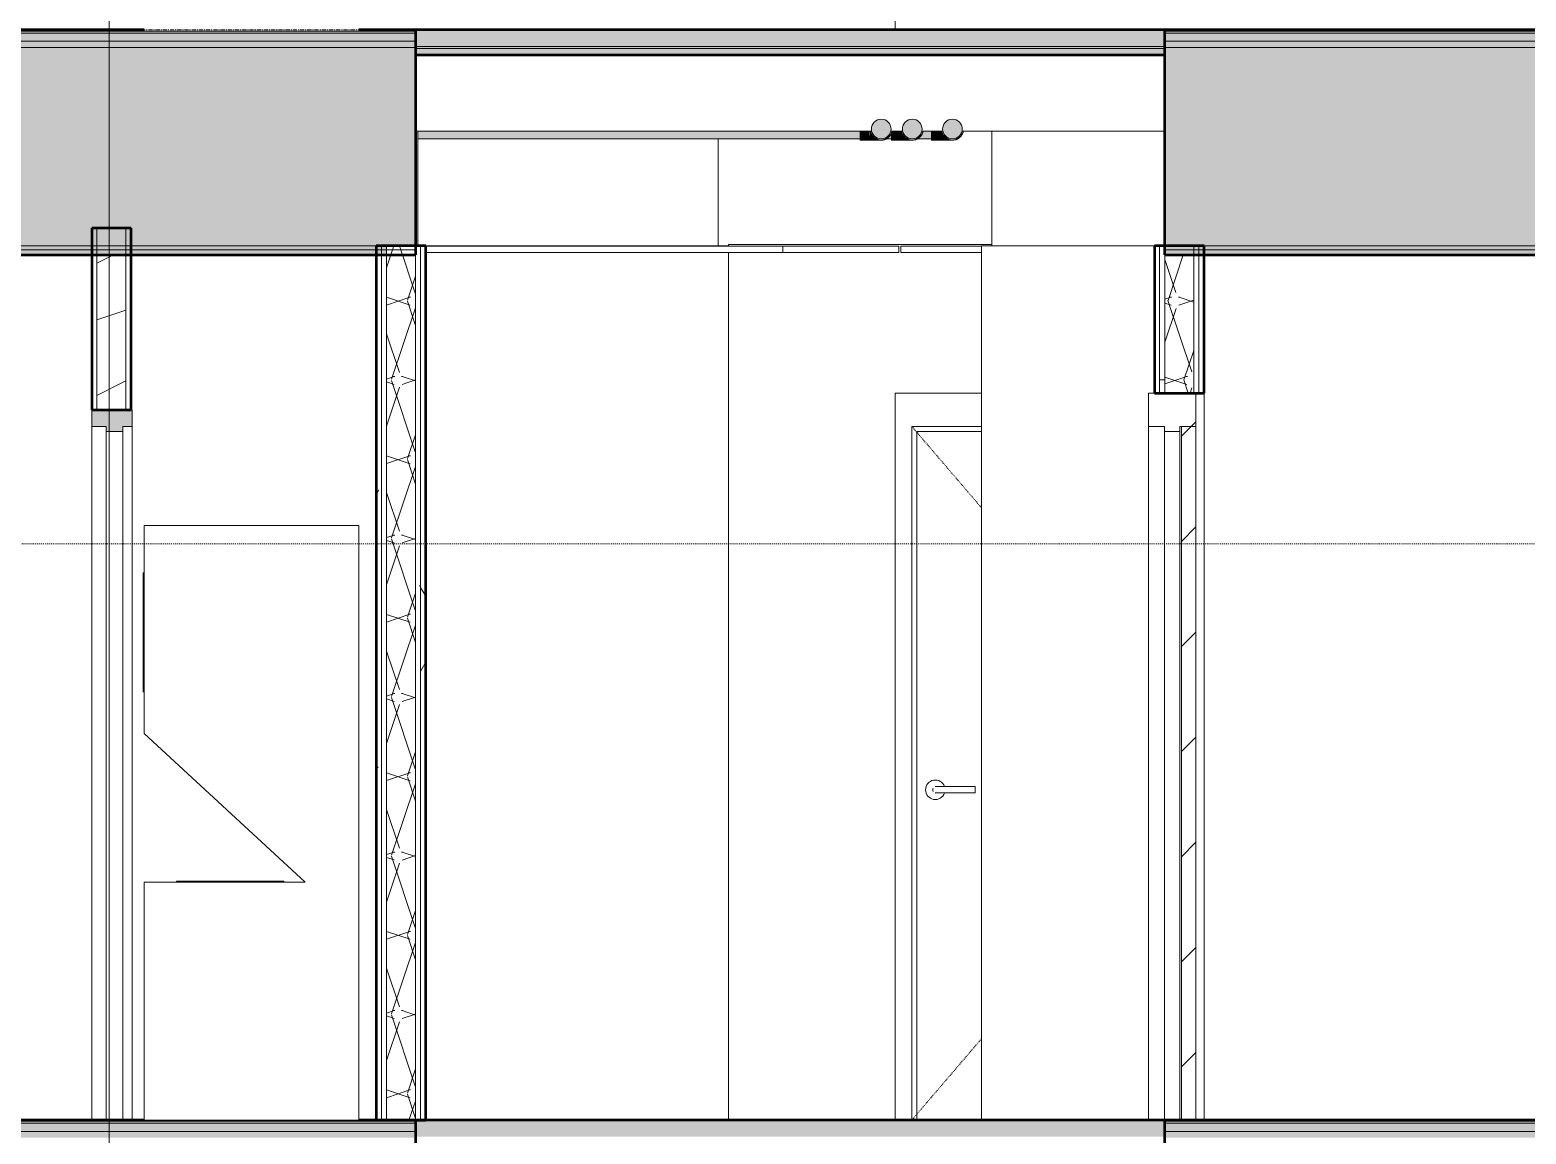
# Model space of a CAD drawing. Header units: inches. Extents: x 9610 to 15331, y -316 to 681.
# Drawn here: x 11601.4 to 11782.6, y 134.3 to 268 of the extents above; entities that cross this region are included whole.
import ezdxf

# ---------------------------------------------------------------- set-up
doc = ezdxf.new("R2010")
doc.units = ezdxf.units.IN
doc.header["$MEASUREMENT"] = 0
for name, pattern in [('Aligning Line 1_8_', [0.25, 0.125, -0.125]), ('Dash 1_16_', [0.125, 0.0625, -0.0625]), ('Grid Line 1_2_', [0.875, 0.5, -0.125, 0.125, -0.125])]:
    doc.linetypes.add(name, pattern=pattern)
for name, color, linetype, lineweight in [('0-1', 7, 'Continuous', 5), ('0-2', 55, 'Continuous', 9), ('A-CLNG-1', 135, 'Continuous', 13), ('A-DOOR-2', 10, 'Continuous', 20), ('A-DOOR-3', 50, 'Dash 1_16_', 9), ('A-DOOR-5', 50, 'Continuous', 9), ('A-DOOR-6', 31, 'Continuous', 9), ('A-DOOR-FRAM', 31, 'Continuous', 9), ('A-DOOR-FRAM-2', 10, 'Continuous', 20), ('A-DOOR-FRAM-3', 50, 'Continuous', 9), ('A-FLOR-1', 8, 'Continuous', 5), ('A-FLOR-2', 31, 'Continuous', 5), ('A-FLOR-3', 251, 'Continuous', 5), ('A-FLOR-4', 21, 'Continuous', 13), ('A-FLOR-5', 192, 'Continuous', 50), ('A-FLOR-6', 135, 'Continuous', 13), ('A-FLOR-LEVL-1', 51, 'Grid Line 1_2_', 9), ('A-FLOR-MCUT', 51, 'Continuous', 13), ('A-FLOR-PATT-1', 8, 'Continuous', 9), ('A-WALL-2', 7, 'Continuous', 50), ('A-WALL-3', 250, 'Continuous', 13), ('A-WALL-PATT-1', 253, 'Continuous', 9), ('A-WALL-PATT-2', 50, 'Continuous', 9), ('G-ANNO-SYMB', 111, 'Aligning Line 1_8_', 9), ('G-ANNO-SYMB-1', 111, 'Continuous', 9), ('I-WALL-1', 135, 'Continuous', 13), ('I-WALL-2', 7, 'Continuous', 50), ('P-PIPE-1', 55, 'Continuous', 9), ('P-PIPE-2', 8, 'Continuous', 5), ('P-PIPE-3', 94, 'Continuous', 9), ('P-SANR-FIXT-1', 55, 'Continuous', 9), ('S-BEAM-1', 55, 'Continuous', 9)]:
    doc.layers.add(name, color=color, linetype=linetype, lineweight=lineweight)
pattern_1 = [(0, (11008.554, 72), (30.72, 7.68), [1.267, -21.773, 1.267, -21.773, -122.88]), (0, (11008.554, 72), (30.72, 7.68), [-46.08, 1.267, -44.813, 1.267, -21.773, -53.76]), (0, (11008.554, 72), (30.72, 7.68), [-115.2, 1.267, -14.093, 1.267, -37.133]), (120, (11020.074, 75.84), (-22.011075, 22.7643), [1.267, -21.773, 1.267, -21.773, -122.88]), (120, (11020.074, 75.84), (-22.011075, 22.7643), [-46.08, 1.267, -44.813, 1.267, -21.773, -53.76]), (120, (11020.074, 75.84), (-22.011075, 22.7643), [-115.2, 1.267, -14.093, 1.267, -37.133]), (240, (11023.914, 91.2), (-8.708925, -30.4443), [1.267, -21.773, 1.267, -21.773, -122.88]), (240, (11023.914, 91.2), (-8.708925, -30.4443), [-46.08, 1.267, -44.813, 1.267, -21.773, -53.76]), (240, (11023.914, 91.2), (-8.708925, -30.4443), [-115.2, 1.267, -14.093, 1.267, -37.133])]
pattern_2 = [(161.57, (11009.034, 72.48), (-3.8399538, -1.54e-05), [0, -27.322, 3.034, 0]), (18.43, (11008.074, 72.48), (-3.8399538, 1.54e-05), [0, -27.322, 3.034, 0]), (108.43, (11009.034, 72.48), (1.919622, -9.6005246), [9.106, -21.25]), (71.57, (11008.074, 72.48), (1.919622, 9.6005246), [9.106, -21.25])]
pattern_3 = [(45, (11008.554, 72), (-6.36396, 6.36396), [])]
pattern_4 = [(0, (11008.554, 72), (15.36, 3.84), [1.267, -10.253, 1.267, -10.253, -61.44]), (0, (11008.554, 72), (15.36, 3.84), [-23.04, 1.267, -21.773, 1.267, -10.253, -26.88]), (0, (11008.554, 72), (15.36, 3.84), [-57.6, 1.267, -6.413, 1.267, -17.933]), (120, (11014.314, 73.92), (-11.005538, 11.38215), [1.267, -10.253, 1.267, -10.253, -61.44]), (120, (11014.314, 73.92), (-11.005538, 11.38215), [-23.04, 1.267, -21.773, 1.267, -10.253, -26.88]), (120, (11014.314, 73.92), (-11.005538, 11.38215), [-57.6, 1.267, -6.413, 1.267, -17.933]), (240, (11016.234, 81.6), (-4.354462, -15.22215), [1.267, -10.253, 1.267, -10.253, -61.44]), (240, (11016.234, 81.6), (-4.354462, -15.22215), [-23.04, 1.267, -21.773, 1.267, -10.253, -26.88]), (240, (11016.234, 81.6), (-4.354462, -15.22215), [-57.6, 1.267, -6.413, 1.267, -17.933])]
pattern_5 = [(0, (11008.554, 72), (0, 4.798), []), (315, (11008.554, 72), (4.798427, 0), [6.786, -6.786]), (45, (11008.554, 72), (4.798427, 0), [6.786, -6.786])]

# ---------------------------------------------------------------- blocks, each defined once
blk = doc.blocks.new('Stacked Washer and Dryer - 26_x25_ - Private-1372850-BUILDING SECTION - EAST_WEST - LOOKING SOUTH2')
at = {"layer": 'P-SANR-FIXT-1'}
for p, q in [((11641.23, 340), (11615.23, 340)), ((11615.23, 340), (11615.23, 314.81)), ((11641.23, 268), (11641.23, 340)), ((11615.11, 334.25), (11615.11, 319.84)), ((11615.23, 334.25), (11615.11, 334.25)), ((11615.11, 319.84), (11615.23, 319.84)), ((11615.23, 314.81), (11634.73, 296.81)), ((11634.73, 296.81), (11615.23, 296.81)), ((11615.23, 296.81), (11615.23, 268)), ((11619.14, 296.94), (11632.14, 296.94)), ((11619.14, 296.94), (11619.14, 296.81)), ((11632.14, 296.94), (11632.14, 296.81)), ((11615.23, 268), (11641.23, 268))]:
    blk.add_line(p, q, dxfattribs=at)
blk = doc.blocks.new('Flush-Double-Door-Adj_swing-w_handle_2100 - 1_-8_ x 7_-0_-2080036-BUILDING SECTION - EAST_WEST - LOOKING SOUTH2')
at = {"layer": 'A-DOOR-6'}
blk.add_hatch(color=256, dxfattribs=at).paths.add_polyline_path([(11612.3, 351.38), (11612.65, 351.38), (11612.65, 352), (11613.77, 352), (11613.77, 354), (11608.9, 354), (11608.9, 352), (11610.65, 352), (11610.65, 351.38), (11611.2, 351.38)], flags=0)
for p, q in [((11613.77, 354), (11608.9, 354)), ((11608.9, 354), (11608.9, 352)), ((11613.77, 352), (11613.77, 354)), ((11608.9, 352), (11610.65, 352)), ((11608.9, 352), (11608.9, 268)), ((11610.65, 352), (11610.65, 351.38)), ((11612.65, 351.38), (11612.65, 352)), ((11612.65, 352), (11613.77, 352)), ((11613.77, 268), (11613.77, 352)), ((11610.65, 351.38), (11612.65, 351.38)), ((11610.65, 351.38), (11610.65, 268)), ((11612.65, 351.38), (11612.65, 268))]:
    blk.add_line(p, q, dxfattribs=at)
blk = doc.blocks.new('CTR - 1st Phase - Unit Layouts_rvt-1-BUILDING SECTION - EAST_WEST - LOOKING SOUTH2')
at = {"layer": 'A-WALL-PATT-1'}
h = blk.add_hatch(dxfattribs=at)
h.set_pattern_fill('FP_4', color=256, style=0, pattern_type=2)
h.set_pattern_definition([(216.87, (11014.952, 87.994), (47.980943, 31.987086), [7.997, -71.971]), (206.565, (11024.548, 83.196), (-15.99371, -15.99413), [17.881, -17.881]), (198.435, (11024.548, 75.199), (-31.98674, -15.99388), [10.115, -40.461])])
h.paths.add_polyline_path([(11609.52, 222), (11613.02, 222), (11613.02, 240.75), (11609.52, 240.75), (11609.52, 228.71)], flags=0)
at = {"layer": 'A-WALL-PATT-2'}
h = blk.add_hatch(dxfattribs=at)
h.set_pattern_fill('FP_1', color=256, style=0, pattern_type=2)
h.set_pattern_definition(pattern_1)
h.paths.add_polyline_path([(11613.65, 222), (11613.65, 240.75), (11613.02, 240.75), (11613.02, 222)], flags=0)
at = {"layer": 'A-WALL-2'}
for p, q in [((11608.9, 244), (11608.9, 222)), ((11613.65, 244), (11608.9, 244)), ((11613.65, 222), (11613.65, 244)), ((11608.9, 222), (11613.65, 222))]:
    blk.add_line(p, q, dxfattribs=at)
at = {"layer": 'A-WALL-3'}
for p, q in [((11609.52, 222), (11609.52, 244)), ((11613.02, 222), (11613.02, 244))]:
    blk.add_line(p, q, dxfattribs=at)
at = {"layer": '0-2'}
for name in ['Flush-Double-Door-Adj_swing-w_handle_2100 - 1_-8_ x 7_-0_-2080036-BUILDING SECTION - EAST_WEST - LOOKING SOUTH2', 'Stacked Washer and Dryer - 26_x25_ - Private-1372850-BUILDING SECTION - EAST_WEST - LOOKING SOUTH2']:
    blk.add_blockref(name, (0, -132), dxfattribs=at)
blk = doc.blocks.new('Dimension Lumber - 2x10-V15-BUILDING SECTION - EAST_WEST - LOOKING SOUTH2')
at = {"layer": 'S-BEAM-1'}
for p, q in [((11703.34, 255.75), (11648.09, 255.75)), ((11707.1, 255.75), (11705.64, 255.75)), ((11711.97, 255.75), (11709.39, 255.75)), ((11738.84, 255.75), (11714.27, 255.75))]:
    blk.add_line(p, q, dxfattribs=at)
blk = doc.blocks.new('HOLLOW METAL - UNIT DOOR-V18-BUILDING SECTION - EAST_WEST - LOOKING SOUTH2')
at = {"layer": 'A-DOOR-FRAM'}
h = blk.add_hatch(dxfattribs=at)
h.set_pattern_fill('FP_14', color=256, style=0, pattern_type=2)
h.set_pattern_definition(pattern_3)
h.paths.add_polyline_path([(11740.35, 219.38), (11740.65, 219.38), (11740.65, 220), (11742.59, 220), (11742.59, 224), (11736.84, 224), (11736.84, 220), (11738.78, 220), (11738.78, 219.38), (11739.08, 219.38)], flags=0)
h = blk.add_hatch(dxfattribs=at)
h.set_pattern_fill('FP_14', color=256, style=0, pattern_type=2)
h.set_pattern_definition(pattern_3)
h.paths.add_polyline_path([(11742.59, 136), (11742.59, 220), (11740.84, 220), (11740.84, 136)], flags=0)
at = {"layer": 'A-DOOR-2'}
for p, q in [((11740.84, 220), (11740.84, 136)), ((11742.59, 220), (11740.84, 220)), ((11742.59, 136), (11742.59, 220)), ((11740.84, 136), (11742.59, 136))]:
    blk.add_line(p, q, dxfattribs=at)
at = {"layer": 'A-DOOR-FRAM-2'}
for p, q in [((11742.59, 224), (11736.84, 224)), ((11736.84, 224), (11736.84, 220)), ((11742.59, 220), (11742.59, 224)), ((11736.84, 220), (11738.78, 220)), ((11738.78, 220), (11738.78, 219.38)), ((11738.78, 219.38), (11740.65, 219.38)), ((11740.65, 219.38), (11740.65, 220)), ((11740.65, 220), (11742.59, 220))]:
    blk.add_line(p, q, dxfattribs=at)
at = {"layer": 'A-DOOR-FRAM-3'}
for p, q in [((11736.84, 136), (11736.84, 220)), ((11738.78, 136), (11738.78, 219.38)), ((11740.65, 136), (11740.65, 219.38))]:
    blk.add_line(p, q, dxfattribs=at)
blk = doc.blocks.new('HOLLOW METAL - UNIT DOOR-2058696-BUILDING SECTION - EAST_WEST - LOOKING SOUTH2')
at = {"layer": 'A-DOOR-3'}
for p, q in [((11708.19, 352), (11716.64, 342.14)), ((11716.64, 277.86), (11708.19, 268))]:
    blk.add_line(p, q, dxfattribs=at)
at = {"layer": 'A-DOOR-5'}
for p, q in [((11715.87, 308.39), (11711.73, 308.39)), ((11715.87, 308.39), (11715.87, 308)), ((11711.73, 307.61), (11715.87, 307.61)), ((11715.87, 308), (11715.87, 307.61))]:
    blk.add_line(p, q, dxfattribs=at)
at = {"layer": 'A-DOOR-5', "flags": 128}
for points in [[(11711.73, 308.39), (11711.71, 308.39), (11711.69, 308.39), (11711.66, 308.39), (11711.64, 308.39), (11711.62, 308.39), (11711.59, 308.39), (11711.57, 308.39), (11711.55, 308.39), (11711.53, 308.39), (11711.5, 308.39), (11711.48, 308.39), (11711.46, 308.39), (11711.44, 308.39), (11711.42, 308.39), (11711.4, 308.39), (11711.38, 308.39), (11711.36, 308.39), (11711.34, 308.39), (11711.33, 308.39), (11711.31, 308.39), (11711.29, 308.39), (11711.28, 308.39), (11711.26, 308.39), (11711.25, 308.39), (11711.24, 308.39), (11711.22, 308.39), (11711.21, 308.39), (11711.2, 308.39), (11711.19, 308.39), (11711.18, 308.39), (11711.17, 308.39), (11711.17, 308.39), (11711.16, 308.39), (11711.16, 308.39), (11711.15, 308.39), (11711.15, 308.39), (11711.14, 308.39), (11711.14, 308.39), (11711.14, 308.39)], [(11711.14, 307.61), (11711.14, 307.61), (11711.14, 307.61), (11711.15, 307.61), (11711.15, 307.61), (11711.15, 307.61), (11711.16, 307.61), (11711.17, 307.61), (11711.17, 307.61), (11711.18, 307.61), (11711.19, 307.61), (11711.2, 307.61), (11711.21, 307.61), (11711.22, 307.61), (11711.23, 307.61), (11711.25, 307.61), (11711.26, 307.61), (11711.27, 307.61), (11711.29, 307.61), (11711.31, 307.61), (11711.32, 307.61), (11711.34, 307.61), (11711.36, 307.61), (11711.38, 307.61), (11711.39, 307.61), (11711.41, 307.61), (11711.43, 307.61), (11711.45, 307.61), (11711.48, 307.61), (11711.5, 307.61), (11711.52, 307.61), (11711.54, 307.61), (11711.56, 307.61), (11711.59, 307.61), (11711.61, 307.61), (11711.63, 307.61), (11711.66, 307.61), (11711.68, 307.61), (11711.7, 307.61), (11711.73, 307.61), (11711.73, 307.61)]]:
    blk.add_lwpolyline(points, dxfattribs=at)
at = {"layer": 'A-DOOR-5'}
for centre, radius, start, end in [((11711.04, 308), 1.18, 19.6343, 180), ((11711.14, 308), 0.394, 150, 180), ((11711.14, 308), 0.394, 90, 105), ((11711.04, 308), 1.18, 180, 340.4367), ((11711.14, 308), 0.394, 180, 210), ((11711.14, 308), 0.394, 255, 270)]:
    blk.add_arc(centre, radius, start, end, dxfattribs=at)
at = {"layer": 'A-DOOR-FRAM-3'}
for p, q in [((11708.19, 352), (11716.64, 352)), ((11708.19, 268), (11708.19, 352)), ((11708.81, 351.37), (11716.64, 351.37)), ((11708.81, 268), (11708.81, 351.37))]:
    blk.add_line(p, q, dxfattribs=at)
blk = doc.blocks.new('Elbow - PVC - Sch 40 - Standard-V23-BUILDING SECTION - EAST_WEST - LOOKING SOUTH2')
at = {"layer": 'P-PIPE-1'}
for points in [[(11710.59, 254.66), (11711.74, 254.7), (11711.74, 255.75), (11710.59, 255.75), (11710.59, 254.7)], [(11711.74, 254.66), (11712.53, 254.69), (11712.55, 254.71), (11712.69, 254.73), (11712.36, 254.9), (11712.07, 255.18), (11711.92, 255.41), (11711.75, 255.75), (11711.74, 254.97), (11711.74, 254.7)], [(11713.12, 254.66), (11713.47, 254.7), (11713.81, 254.85), (11714.16, 255.16), (11714.32, 255.41), (11714.43, 255.75), (11714.27, 255.75), (11714.27, 255.69), (11714.07, 255.3), (11713.93, 255.13), (11713.71, 254.97), (11713.3, 254.84), (11713.12, 254.81), (11712.81, 254.85), (11712.42, 255.05), (11712.22, 255.24), (11712.09, 255.41), (11711.93, 255.75), (11711.81, 255.75), (11711.82, 255.65), (11711.97, 255.31), (11712.28, 254.96), (11712.53, 254.8), (11712.81, 254.7)]]:
    blk.add_hatch(color=256, dxfattribs=at).paths.add_polyline_path(points, flags=0)
for q in [(11710.59, 255.75), (11711.74, 254.66)]:
    blk.add_line((11710.59, 254.66), q, dxfattribs=at)
at = {"layer": 'P-PIPE-1', "flags": 128}
for points in [[(11714.44, 255.73), (11714.43, 255.68), (11714.41, 255.63), (11714.4, 255.58), (11714.38, 255.53), (11714.36, 255.48), (11714.34, 255.43), (11714.31, 255.38), (11714.29, 255.33), (11714.26, 255.29), (11714.23, 255.24), (11714.2, 255.2), (11714.16, 255.15), (11714.13, 255.11), (11714.09, 255.07), (11714.06, 255.04), (11714.02, 255), (11713.98, 254.96), (11713.93, 254.93), (11713.89, 254.9), (11713.85, 254.87), (11713.8, 254.84), (11713.75, 254.81), (11713.71, 254.79), (11713.66, 254.77), (11713.61, 254.75), (11713.56, 254.73), (11713.51, 254.71), (11713.45, 254.7), (11713.4, 254.69), (11713.35, 254.68), (11713.3, 254.67), (11713.24, 254.66), (11713.19, 254.66), (11713.13, 254.66), (11713.12, 254.66)], [(11713.12, 254.66), (11713.12, 254.66), (11713.12, 254.66), (11713.11, 254.66), (11713.1, 254.66), (11713.09, 254.66), (11713.08, 254.66), (11713.07, 254.66), (11713.05, 254.66), (11713.03, 254.66), (11713.01, 254.66), (11712.99, 254.66), (11712.96, 254.66), (11712.94, 254.66), (11712.91, 254.66), (11712.88, 254.66), (11712.85, 254.66), (11712.81, 254.66), (11712.78, 254.66), (11712.74, 254.66), (11712.7, 254.66), (11712.66, 254.66), (11712.62, 254.66), (11712.58, 254.66), (11712.53, 254.66), (11712.49, 254.66), (11712.44, 254.66), (11712.39, 254.66), (11712.34, 254.66), (11712.29, 254.66), (11712.24, 254.66), (11712.19, 254.66), (11712.14, 254.66), (11712.09, 254.66), (11712.03, 254.66), (11711.98, 254.66), (11711.92, 254.66), (11711.87, 254.66), (11711.81, 254.66), (11711.76, 254.66), (11711.74, 254.66)]]:
    blk.add_lwpolyline(points, dxfattribs=at)
at = {"layer": 'P-PIPE-1'}
blk.add_arc((11713.12, 256), 1.34, 190.7804, 349.2196, dxfattribs=at)
blk = doc.blocks.new('Elbow - PVC - Sch 40 - Standard-V24-BUILDING SECTION - EAST_WEST - LOOKING SOUTH2')
at = {"layer": 'P-PIPE-1'}
for points in [[(11705.72, 254.66), (11706.87, 254.7), (11706.87, 255.75), (11705.8, 255.75), (11705.79, 255.65), (11705.72, 255.41), (11705.72, 254.7)], [(11706.87, 254.66), (11707.65, 254.69), (11707.67, 254.71), (11707.82, 254.73), (11707.49, 254.9), (11707.2, 255.18), (11707.05, 255.41), (11706.88, 255.75), (11706.87, 254.97), (11706.87, 254.7)], [(11708.25, 254.66), (11708.6, 254.7), (11708.94, 254.85), (11709.28, 255.16), (11709.44, 255.41), (11709.56, 255.75), (11709.4, 255.75), (11709.39, 255.69), (11709.2, 255.3), (11709.05, 255.13), (11708.84, 254.97), (11708.43, 254.84), (11708.25, 254.81), (11707.94, 254.85), (11707.55, 255.05), (11707.35, 255.24), (11707.22, 255.41), (11707.06, 255.75), (11706.94, 255.75), (11706.95, 255.65), (11707.1, 255.31), (11707.41, 254.96), (11707.65, 254.8), (11707.94, 254.7)]]:
    blk.add_hatch(color=256, dxfattribs=at).paths.add_polyline_path(points, flags=0)
for q in [(11705.72, 255.47), (11706.87, 254.66)]:
    blk.add_line((11705.72, 254.66), q, dxfattribs=at)
at = {"layer": 'P-PIPE-1', "flags": 128}
for points in [[(11709.57, 255.73), (11709.55, 255.68), (11709.54, 255.63), (11709.52, 255.58), (11709.51, 255.53), (11709.49, 255.48), (11709.46, 255.43), (11709.44, 255.38), (11709.41, 255.33), (11709.39, 255.29), (11709.36, 255.24), (11709.33, 255.2), (11709.29, 255.15), (11709.26, 255.11), (11709.22, 255.07), (11709.18, 255.04), (11709.15, 255), (11709.1, 254.96), (11709.06, 254.93), (11709.02, 254.9), (11708.97, 254.87), (11708.93, 254.84), (11708.88, 254.81), (11708.83, 254.79), (11708.78, 254.77), (11708.73, 254.75), (11708.68, 254.73), (11708.63, 254.71), (11708.58, 254.7), (11708.53, 254.69), (11708.48, 254.68), (11708.42, 254.67), (11708.37, 254.66), (11708.32, 254.66), (11708.26, 254.66), (11708.25, 254.66)], [(11708.25, 254.66), (11708.25, 254.66), (11708.24, 254.66), (11708.24, 254.66), (11708.23, 254.66), (11708.22, 254.66), (11708.21, 254.66), (11708.19, 254.66), (11708.18, 254.66), (11708.16, 254.66), (11708.14, 254.66), (11708.12, 254.66), (11708.09, 254.66), (11708.07, 254.66), (11708.04, 254.66), (11708.01, 254.66), (11707.98, 254.66), (11707.94, 254.66), (11707.91, 254.66), (11707.87, 254.66), (11707.83, 254.66), (11707.79, 254.66), (11707.75, 254.66), (11707.71, 254.66), (11707.66, 254.66), (11707.62, 254.66), (11707.57, 254.66), (11707.52, 254.66), (11707.47, 254.66), (11707.42, 254.66), (11707.37, 254.66), (11707.32, 254.66), (11707.27, 254.66), (11707.21, 254.66), (11707.16, 254.66), (11707.11, 254.66), (11707.05, 254.66), (11707, 254.66), (11706.94, 254.66), (11706.89, 254.66), (11706.87, 254.66)]]:
    blk.add_lwpolyline(points, dxfattribs=at)
at = {"layer": 'P-PIPE-1'}
blk.add_arc((11708.25, 256), 1.34, 190.7804, 349.2196, dxfattribs=at)
blk = doc.blocks.new('CTR - 1st Phase - Common Walls_rvt-1-BUILDING SECTION - EAST_WEST - LOOKING SOUTH2')
at = {"layer": 'A-WALL-PATT-1'}
h = blk.add_hatch(dxfattribs=at)
h.set_pattern_fill('FP_5', color=256, style=0, pattern_type=2)
h.set_pattern_definition(pattern_2)
h.paths.add_polyline_path([(11648.09, 136), (11648.09, 241.87), (11644.59, 241.87), (11644.59, 136)], flags=0)
h = blk.add_hatch(dxfattribs=at)
h.set_pattern_fill('FP_5', color=256, style=0, pattern_type=2)
h.set_pattern_definition(pattern_2)
h.paths.add_polyline_path([(11738.84, 224), (11742.34, 224), (11742.34, 240.75), (11738.84, 240.75), (11738.84, 238.33)], flags=0)
at = {"layer": 'A-WALL-PATT-2'}
h = blk.add_hatch(dxfattribs=at)
h.set_pattern_fill('FP_1', color=256, style=0, pattern_type=2)
h.set_pattern_definition(pattern_1)
h.paths.add_polyline_path([(11648.71, 136), (11648.71, 241.87), (11648.09, 241.87), (11648.09, 136)], flags=0)
h = blk.add_hatch(dxfattribs=at)
h.set_pattern_fill('FP_1', color=256, style=0, pattern_type=2)
h.set_pattern_definition(pattern_1)
h.paths.add_polyline_path([(11649.34, 136), (11649.34, 241.87), (11648.71, 241.87), (11648.71, 136)], flags=0)
h = blk.add_hatch(dxfattribs=at)
h.set_pattern_fill('FP_1', color=256, style=0, pattern_type=2)
h.set_pattern_definition(pattern_1)
h.paths.add_polyline_path([(11738.21, 224), (11738.21, 241.87), (11737.59, 241.87), (11737.59, 224)], flags=0)
h = blk.add_hatch(dxfattribs=at)
h.set_pattern_fill('FP_1', color=256, style=0, pattern_type=2)
h.set_pattern_definition(pattern_1)
h.paths.add_polyline_path([(11738.21, 224), (11738.84, 224), (11738.84, 241.87), (11738.21, 241.87), (11738.21, 238.06)], flags=0)
h = blk.add_hatch(dxfattribs=at)
h.set_pattern_fill('FP_1', color=256, style=0, pattern_type=2)
h.set_pattern_definition(pattern_1)
h.paths.add_polyline_path([(11643.96, 136), (11643.96, 240.75), (11643.34, 240.75), (11643.34, 136)], flags=0)
at = {"layer": 'P-PIPE-1'}
for points in [[(11704.49, 254.81), (11704.8, 254.85), (11705.16, 255.03), (11705.41, 255.27), (11705.52, 255.41), (11705.65, 255.75), (11705.68, 256), (11705.64, 256.31), (11705.52, 256.59), (11705.33, 256.84), (11705.08, 257.03), (11704.8, 257.15), (11704.49, 257.19), (11704.18, 257.15), (11703.88, 257.02), (11703.65, 256.84), (11703.46, 256.59), (11703.34, 256.31), (11703.3, 256), (11703.34, 255.69), (11703.46, 255.41), (11703.69, 255.13), (11703.9, 254.97), (11704.18, 254.85), (11704.49, 254.81)], [(11708.25, 254.81), (11708.56, 254.85), (11708.92, 255.03), (11709.17, 255.27), (11709.28, 255.41), (11709.4, 255.75), (11709.44, 256), (11709.39, 256.31), (11709.26, 256.61), (11709.09, 256.84), (11708.84, 257.03), (11708.56, 257.15), (11708.25, 257.19), (11707.94, 257.15), (11707.65, 257.03), (11707.41, 256.84), (11707.22, 256.59), (11707.1, 256.31), (11707.06, 256), (11707.1, 255.69), (11707.22, 255.41), (11707.44, 255.13), (11707.65, 254.97), (11708.07, 254.84), (11708.25, 254.81)], [(11713.12, 254.81), (11713.43, 254.85), (11713.79, 255.03), (11714.04, 255.27), (11714.15, 255.41), (11714.27, 255.75), (11714.31, 256), (11714.27, 256.31), (11714.15, 256.59), (11713.96, 256.84), (11713.71, 257.03), (11713.43, 257.15), (11713.12, 257.19), (11712.81, 257.15), (11712.53, 257.03), (11712.28, 256.84), (11712.09, 256.59), (11711.97, 256.31), (11711.93, 256), (11711.97, 255.69), (11712.09, 255.41), (11712.31, 255.13), (11712.53, 254.97), (11712.81, 254.85)]]:
    blk.add_hatch(color=256, dxfattribs=at).paths.add_polyline_path(points, flags=0)
at = {"layer": 'P-PIPE-2'}
h = blk.add_hatch(color=256, dxfattribs=at)
h.paths.add_polyline_path([(10396.22, 254.81), (10397.12, 254.85), (10396.78, 255.16), (10396.62, 255.41), (10396.47, 255.75), (10396.22, 255.75), (10396.22, 254.84)], flags=0)
h.paths.add_polyline_path([(11710.59, 254.81), (11710.59, 255.75), (11709.56, 255.75), (11709.5, 255.55), (11709.39, 255.31), (11709.09, 254.96), (11708.92, 254.81), (11710.46, 254.81)], flags=0)
h = blk.add_hatch(color=256, dxfattribs=at)
h.paths.add_polyline_path([(10400.35, 254.81), (10401.37, 254.85), (10401.03, 255.16), (10400.86, 255.41), (10400.72, 255.75), (10400.35, 255.75), (10400.35, 254.84)], flags=0)
h.paths.add_polyline_path([(11705.72, 254.81), (11705.69, 255.41), (11705.64, 255.31), (11705.33, 254.96), (11705.16, 254.81), (11705.44, 254.81)], flags=0)
h = blk.add_hatch(color=256, dxfattribs=at)
h.paths.add_polyline_path([(11648.36, 254.81), (11701.96, 254.85), (11701.96, 255.75), (11648.36, 255.71), (11648.36, 254.81)], flags=0)
h.paths.add_polyline_path([(10404.59, 254.81), (10450.41, 254.85), (10450.41, 255.75), (10404.59, 255.75), (10404.59, 254.84)], flags=0)
at = {"layer": 'A-CLNG-1'}
for p, q in [((11649.34, 241.82), (11692.59, 241.82)), ((11692.59, 241.07), (11649.34, 241.07)), ((11692.59, 241.82), (11692.59, 241.07)), ((11692.59, 241.82), (11706.61, 241.82)), ((11706.61, 241.07), (11692.59, 241.07)), ((11706.61, 241.82), (11706.61, 241.07)), ((11706.86, 241.82), (11716.64, 241.82)), ((11706.86, 241.82), (11706.86, 241.07)), ((11716.64, 241.07), (11706.86, 241.07))]:
    blk.add_line(p, q, dxfattribs=at)
at = {"layer": 'A-WALL-3'}
for p, q in [((11643.96, 241.87), (11643.96, 136)), ((11644.59, 241.87), (11644.59, 136)), ((11648.09, 241.87), (11648.09, 136)), ((11648.71, 241.87), (11648.71, 136)), ((11738.21, 224), (11738.21, 241.87)), ((11738.84, 224), (11738.84, 241.87)), ((11742.34, 224), (11742.34, 241.87)), ((11742.96, 224), (11742.96, 241.87))]:
    blk.add_line(p, q, dxfattribs=at)
at = {"layer": 'I-WALL-1'}
for p, q in [((11706.19, 268), (11706.19, 356)), ((11685.99, 241.87), (11649.34, 241.87)), ((11717.89, 242), (11685.99, 242)), ((11685.99, 242), (11685.99, 241.87)), ((11685.99, 241.82), (11685.99, 241.87)), ((11685.99, 136), (11685.99, 241.07)), ((11716.64, 136), (11716.64, 241.87)), ((11716.64, 241.87), (11722.64, 241.87)), ((11737.59, 241.87), (11722.64, 241.87)), ((11706.19, 136), (11706.19, 224)), ((11706.19, 224), (11716.64, 224)), ((11743.59, 224), (11743.59, 136))]:
    blk.add_line(p, q, dxfattribs=at)
at = {"layer": 'I-WALL-2'}
for p, q in [((11643.34, 241.87), (11643.34, 136)), ((11649.34, 241.87), (11643.34, 241.87)), ((11649.34, 136), (11649.34, 241.87)), ((11737.59, 241.87), (11737.59, 224)), ((11743.59, 241.87), (11737.59, 241.87)), ((11743.59, 224), (11743.59, 241.87)), ((11737.59, 224), (11743.59, 224)), ((11643.34, 136), (11649.34, 136))]:
    blk.add_line(p, q, dxfattribs=at)
at = {"layer": 'P-PIPE-1'}
for p, q in [((11648.36, 254.81), (11701.96, 254.81)), ((11705.11, 254.81), (11705.72, 254.81)), ((11708.86, 254.81), (11710.59, 254.81))]:
    blk.add_line(p, q, dxfattribs=at)
at = {"layer": 'P-PIPE-3'}
for centre, start, end in [((11704.49, 256), 0, 180), ((11704.49, 256), 180, 0), ((11708.25, 256), 0, 180), ((11708.25, 256), 180, 0), ((11713.12, 256), 0, 180), ((11713.12, 256), 180, 0)]:
    blk.add_arc(centre, 1.19, start, end, dxfattribs=at)
at = {"layer": '0-2'}
for name, p in [('Dimension Lumber - 2x10-V15-BUILDING SECTION - EAST_WEST - LOOKING SOUTH2', (0, 0)), ('Elbow - PVC - Sch 40 - Standard-V23-BUILDING SECTION - EAST_WEST - LOOKING SOUTH2', (-8.63, 0)), ('Elbow - PVC - Sch 40 - Standard-V24-BUILDING SECTION - EAST_WEST - LOOKING SOUTH2', (0, 0)), ('Elbow - PVC - Sch 40 - Standard-V23-BUILDING SECTION - EAST_WEST - LOOKING SOUTH2', (0, 0)), ('HOLLOW METAL - UNIT DOOR-V18-BUILDING SECTION - EAST_WEST - LOOKING SOUTH2', (0, 0)), ('HOLLOW METAL - UNIT DOOR-2058696-BUILDING SECTION - EAST_WEST - LOOKING SOUTH2', (0, -132))]:
    blk.add_blockref(name, p, dxfattribs=at)

msp = doc.modelspace()

# ---------------------------------------------------------------- hatches: boundary and pattern name
at = {"layer": 'A-FLOR-1'}
h = msp.add_hatch(color=256, dxfattribs=at)
h.paths.add_polyline_path([(12081.6, 267.62), (12115.84, 267.62), (12115.84, 267.87), (11738.84, 267.87), (11738.84, 267.62), (12078.85, 267.62)], flags=0)
h.paths.add_polyline_path([(11445.26, 267.62), (11648.09, 267.62), (11648.09, 267.87), (11250.14, 267.87), (11250.14, 267.62), (11426.99, 267.62)], flags=0)
h.paths.add_polyline_path([(10584.46, 267.62), (10848.64, 267.62), (10848.64, 267.87), (10450.69, 267.87), (10450.69, 267.62), (10583.84, 267.62)], flags=0)
h.paths.add_polyline_path([(10021.93, 267.62), (10359.94, 267.62), (10359.94, 267.87), (9982.94, 267.87), (9982.94, 267.62), (10019.93, 267.62)], flags=0)
h = msp.add_hatch(color=256, dxfattribs=at)
h.paths.add_polyline_path([(11684.74, 265.75), (11738.84, 265.75), (11738.84, 266), (11648.09, 266), (11648.09, 265.75), (11671.59, 265.75)], flags=0)
h.paths.add_polyline_path([(10390.59, 265.75), (10450.69, 265.75), (10450.69, 266), (10359.94, 266), (10359.94, 265.75), (10382.14, 265.75)], flags=0)
h = msp.add_hatch(color=256, dxfattribs=at)
h.paths.add_polyline_path([(11783.36, 135.62), (12110.34, 135.62), (12110.34, 135.87), (11738.84, 135.87), (11738.84, 135.62), (11757.7, 135.62)], flags=0)
h.paths.add_polyline_path([(11288.54, 135.62), (11648.09, 135.62), (11648.09, 135.87), (11255.64, 135.87), (11255.64, 135.62), (11286.54, 135.62)], flags=0)
h.paths.add_polyline_path([(10509.43, 135.62), (10843.14, 135.62), (10843.14, 135.87), (10450.69, 135.87), (10450.69, 135.62), (10489.89, 135.62)], flags=0)
h.paths.add_polyline_path([(10357.94, 135.62), (10359.94, 135.62), (10359.94, 135.87), (9988.44, 135.87), (9988.44, 135.62), (10356.19, 135.62)], flags=0)
at = {"layer": 'A-FLOR-2'}
h = msp.add_hatch(color=256, dxfattribs=at)
h.paths.add_polyline_path([(12112.92, 241.87), (12115.84, 241.87), (12115.84, 265.87), (11738.84, 265.87), (11738.84, 241.87), (12110.34, 241.87)], flags=0)
h.paths.add_polyline_path([(11648.09, 241.87), (11648.09, 265.87), (11250.14, 265.87), (11250.14, 241.87), (11643.34, 241.87)], flags=0)
h.paths.add_polyline_path([(10842.61, 241.87), (10848.64, 241.87), (10848.64, 265.87), (10450.69, 265.87), (10450.69, 241.87), (10842.51, 241.87)], flags=0)
h.paths.add_polyline_path([(9982.94, 241.87), (10359.94, 241.87), (10359.94, 265.87), (9982.94, 265.87), (9982.94, 260.68)], flags=0)
at = {"layer": 'A-FLOR-3'}
h = msp.add_hatch(color=256, dxfattribs=at)
h.paths.add_polyline_path([(11738.84, 241.37), (12109.71, 241.37), (12109.71, 241.87), (11738.84, 241.87)], flags=0)
h.paths.add_polyline_path([(11283.79, 241.37), (11510.81, 241.37), (11510.81, 241.87), (11256.26, 241.87), (11256.29, 241.37), (11262.55, 241.37)], flags=0)
h.paths.add_polyline_path([(11643.26, 241.37), (11644.59, 241.37), (11644.59, 241.87), (11514.31, 241.87), (11514.31, 241.37), (11628.53, 241.37)], flags=0)
h.paths.add_polyline_path([(10587.96, 241.37), (10842.51, 241.37), (10842.51, 241.87), (10587.96, 241.87), (10587.96, 241.55)], flags=0)
h.paths.add_polyline_path([(10584.46, 241.37), (10584.46, 241.87), (10454.19, 241.87), (10454.19, 241.37), (10582.94, 241.37)], flags=0)
h.paths.add_polyline_path([(10035.43, 241.37), (10359.94, 241.37), (10359.94, 241.87), (9989.06, 241.87), (9989.06, 241.37), (9992.38, 241.37)], flags=0)
at = {"layer": 'A-FLOR-4'}
h = msp.add_hatch(color=256, dxfattribs=at)
h.paths.add_polyline_path([(11738.84, 265), (11738.84, 265.75), (11648.09, 265.75), (11648.09, 265), (11717.89, 265)], flags=0)
h.paths.add_polyline_path([(10450.69, 265), (10450.69, 265.75), (10359.94, 265.75), (10359.94, 265), (10450.41, 265)], flags=0)
at = {"layer": 'A-FLOR-PATT-1'}
h = msp.add_hatch(dxfattribs=at)
h.set_pattern_fill('FP_2', color=256, style=0, pattern_type=2)
h.set_pattern_definition(pattern_4)
h.paths.add_polyline_path([(11743.59, 266.62), (12115.84, 266.62), (12115.84, 267.62), (11738.84, 267.62), (11738.84, 266.62)], flags=0)
h.paths.add_polyline_path([(11262.55, 266.62), (11648.09, 266.62), (11648.09, 267.62), (11250.14, 267.62), (11250.14, 266.62), (11258.54, 266.62)], flags=0)
h.paths.add_polyline_path([(10810.24, 266.62), (10848.64, 266.62), (10848.64, 267.62), (10450.69, 267.62), (10450.69, 266.62), (10724.34, 266.62)], flags=0)
h.paths.add_polyline_path([(10035.43, 266.62), (10359.94, 266.62), (10359.94, 267.62), (9982.94, 267.62), (9982.94, 266.62), (10015.28, 266.62)], flags=0)
h = msp.add_hatch(dxfattribs=at)
h.set_pattern_fill('FP_3', color=256, style=0, pattern_type=2)
h.set_pattern_definition(pattern_5)
h.paths.add_polyline_path([(11738.84, 265.87), (12115.84, 265.87), (12115.84, 266.62), (11738.84, 266.62)], flags=0)
h.paths.add_polyline_path([(11258.54, 265.87), (11648.09, 265.87), (11648.09, 266.62), (11250.14, 266.62), (11250.14, 265.87), (11256.26, 265.87)], flags=0)
h.paths.add_polyline_path([(10647.94, 265.87), (10848.64, 265.87), (10848.64, 266.62), (10450.69, 266.62), (10450.69, 265.87), (10638.23, 265.87)], flags=0)
h.paths.add_polyline_path([(10354.59, 265.87), (10359.94, 265.87), (10359.94, 266.62), (9982.94, 266.62), (9982.94, 265.87), (10350.34, 265.87)], flags=0)
h = msp.add_hatch(dxfattribs=at)
h.set_pattern_fill('FP_1', color=256, style=0, pattern_type=2)
h.set_pattern_definition(pattern_1)
h.paths.add_polyline_path([(11716.64, 266), (11738.84, 266), (11738.84, 268), (11648.09, 268), (11648.09, 266), (11708.19, 266)], flags=0)
h.paths.add_polyline_path([(10376.14, 266), (10450.69, 266), (10450.69, 268), (10359.94, 268), (10359.94, 266), (10361.19, 266)], flags=0)
h = msp.add_hatch(dxfattribs=at)
h.set_pattern_fill('FP_1', color=256, style=0, pattern_type=2)
h.set_pattern_definition(pattern_1)
h.paths.add_polyline_path([(12076.85, 240.75), (12109.71, 240.75), (12109.71, 241.37), (11738.84, 241.37), (11738.84, 240.75), (11929.93, 240.75)], flags=0)
h.paths.add_polyline_path([(11288.54, 240.75), (11510.81, 240.75), (11510.81, 241.37), (11256.26, 241.37), (11256.26, 240.75), (11288.49, 240.75)], flags=0)
h.paths.add_polyline_path([(11641.59, 240.75), (11644.59, 240.75), (11644.59, 241.37), (11514.31, 241.37), (11514.31, 240.75), (11628.53, 240.75)], flags=0)
h.paths.add_polyline_path([(10509.06, 240.75), (10584.46, 240.75), (10584.46, 241.37), (10454.19, 241.37), (10454.19, 240.75), (10487.53, 240.75)], flags=0)
h.paths.add_polyline_path([(10588.84, 240.75), (10842.51, 240.75), (10842.48, 241.37), (10587.96, 241.37), (10587.96, 240.75), (10588.59, 240.75)], flags=0)
h.paths.add_polyline_path([(10359.94, 240.75), (10359.94, 241.37), (9989.06, 241.37), (9989.06, 240.75), (10355.19, 240.75)], flags=0)
h = msp.add_hatch(dxfattribs=at)
h.set_pattern_fill('FP_1', color=256, style=0, pattern_type=2)
h.set_pattern_definition(pattern_1)
h.paths.add_polyline_path([(11649.45, 134), (11738.84, 134), (11738.84, 136), (11648.09, 136), (11648.09, 134), (11649.34, 134)], flags=0)
h.paths.add_polyline_path([(10414.04, 134), (10450.69, 134), (10450.69, 136), (10359.94, 136), (10359.94, 134), (10413.25, 134)], flags=0)
h = msp.add_hatch(dxfattribs=at)
h.set_pattern_fill('FP_3', color=256, style=0, pattern_type=2)
h.set_pattern_definition(pattern_5)
h.paths.add_polyline_path([(12115.84, 133.87), (12115.84, 134.62), (11738.84, 134.62), (11738.84, 133.87), (12112.92, 133.87)], flags=0)
h.paths.add_polyline_path([(11283.79, 133.87), (11648.09, 133.87), (11648.09, 134.62), (11250.14, 134.62), (11250.14, 133.87), (11283.69, 133.87)], flags=0)
h.paths.add_polyline_path([(10552.11, 133.87), (10848.64, 133.87), (10848.61, 134.62), (10450.69, 134.62), (10450.69, 133.87), (10544.44, 133.87)], flags=0)
h.paths.add_polyline_path([(10293.77, 133.87), (10359.94, 133.87), (10359.94, 134.62), (9982.94, 134.62), (9982.94, 133.87), (10207.66, 133.87)], flags=0)
h = msp.add_hatch(dxfattribs=at)
h.set_pattern_fill('FP_2', color=256, style=0, pattern_type=2)
h.set_pattern_definition(pattern_4)
h.paths.add_polyline_path([(11757.7, 134.62), (12110.34, 134.62), (12110.34, 135.62), (11738.84, 135.62), (11738.84, 134.62), (11744.19, 134.62)], flags=0)
h.paths.add_polyline_path([(11426.99, 134.62), (11648.09, 134.62), (11648.09, 135.62), (11255.64, 135.62), (11255.64, 134.62), (11413.25, 134.62)], flags=0)
h.paths.add_polyline_path([(10583.84, 134.62), (10843.14, 134.62), (10843.14, 135.62), (10450.69, 135.62), (10450.69, 134.62), (10560.09, 134.62)], flags=0)
h.paths.add_polyline_path([(10035.43, 134.62), (10359.94, 134.62), (10359.94, 135.62), (9988.44, 135.62), (9988.44, 134.62), (10021.93, 134.62)], flags=0)

# ---------------------------------------------------------------- linework, layer by layer
at = {"layer": 'A-FLOR-5'}
for p, q in [((11615.23, 268), (11282.79, 268)), ((12083.5, 268), (11641.23, 268)), ((11648.09, 268), (11648.09, 240.75)), ((11738.84, 240.75), (11738.84, 268)), ((11648.09, 265), (11738.84, 265)), ((11256.26, 240.75), (11648.09, 240.75)), ((11738.84, 240.75), (12109.71, 240.75)), ((11615.23, 136), (11282.79, 136)), ((12083.5, 136), (11641.23, 136)), ((11648.09, 136), (11648.09, 108.75)), ((11738.84, 108.75), (11738.84, 136))]:
    msp.add_line(p, q, dxfattribs=at)
at = {"layer": 'A-FLOR-6'}
for p, q in [((11648.36, 255.75), (11648.36, 241.87)), ((11717.89, 255.75), (11717.89, 241.87)), ((11684.74, 254.81), (11684.74, 241.87))]:
    msp.add_line(p, q, dxfattribs=at)
at = {"layer": 'A-FLOR-LEVL-1'}
for p, q in [((9610.24, 268), (12543.28, 268)), ((9610.24, 136), (12543.28, 136))]:
    msp.add_line(p, q, dxfattribs=at)
at = {"layer": 'A-FLOR-MCUT'}
for p, q in [((11648.09, 267.87), (11250.14, 267.87)), ((11648.09, 267.62), (11250.14, 267.62)), ((11648.09, 266.62), (11250.14, 266.62)), ((12115.84, 267.87), (11738.84, 267.87)), ((12115.84, 267.62), (11738.84, 267.62)), ((12115.84, 266.62), (11738.84, 266.62)), ((11648.09, 265.87), (11250.14, 265.87)), ((11738.84, 266), (11648.09, 266)), ((11738.84, 265.75), (11648.09, 265.75)), ((12115.84, 265.87), (11738.84, 265.87)), ((11648.09, 241.87), (11256.26, 241.87)), ((11648.09, 241.37), (11256.26, 241.37)), ((12109.71, 241.87), (11738.84, 241.87)), ((12109.71, 241.37), (11738.84, 241.37)), ((11648.09, 135.87), (11255.64, 135.87)), ((11648.09, 135.62), (11255.64, 135.62)), ((11648.09, 134.62), (11255.64, 134.62)), ((12110.34, 135.87), (11738.84, 135.87)), ((12110.34, 135.62), (11738.84, 135.62)), ((12110.34, 134.62), (11738.84, 134.62))]:
    msp.add_line(p, q, dxfattribs=at)
at = {"layer": 'G-ANNO-SYMB'}
msp.add_line((9690.98, 205.76), (12446.61, 205.76), dxfattribs=at)
at = {"layer": 'G-ANNO-SYMB-1'}
msp.add_line((11610.99, 622.95), (11610.99, -190.41), dxfattribs=at)

# ---------------------------------------------------------------- block references
at = {"layer": '0-1'}
for name in ['CTR - 1st Phase - Common Walls_rvt-1-BUILDING SECTION - EAST_WEST - LOOKING SOUTH2', 'CTR - 1st Phase - Unit Layouts_rvt-1-BUILDING SECTION - EAST_WEST - LOOKING SOUTH2']:
    msp.add_blockref(name, (0, 0), dxfattribs=at)

doc.saveas('drawing.dxf')
